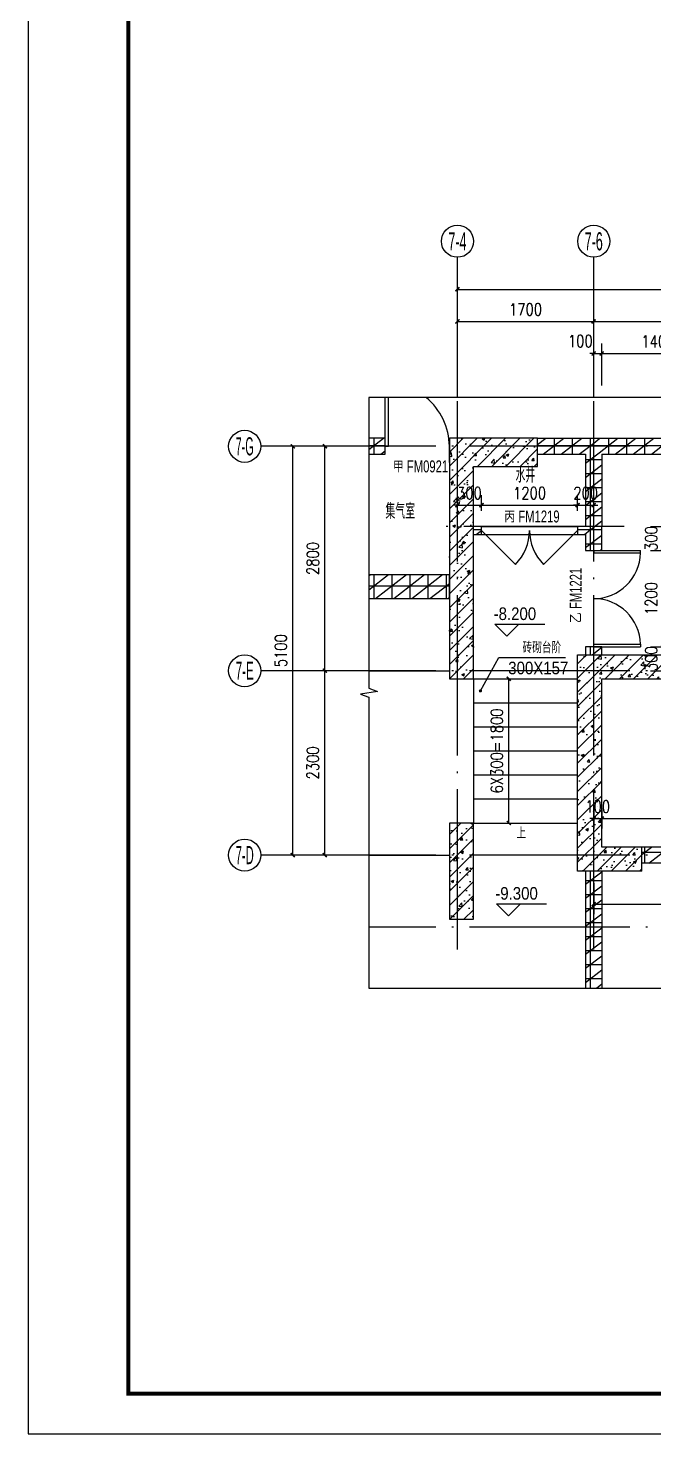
# Model space of a CAD drawing. Extents: x 718358 to 1668613, y -348838 to -159582.
# Drawn here: x 718358 to 726164, y -200981 to -183443 of the extents above; entities that cross this region are included whole.
import ezdxf
from ezdxf.enums import TextEntityAlignment as Align

# ---------------------------------------------------------------- set-up
doc = ezdxf.new("R2010")
doc.units = 0
doc.header["$LTSCALE"] = 1000
doc.linetypes.add('DOTE', pattern=[2.42, 2, -0.2, 0.02, -0.2])
for name, color, linetype in [('建-图框', 4, 'Continuous'), ('建-墙体', 2, 'Continuous'), ('建-尺寸', 73, 'Continuous'), ('建-引出', 3, 'Continuous'), ('建-影线', 8, 'Continuous'), ('建-房间名', 7, 'Continuous'), ('建-柱子', 6, 'Continuous'), ('建-标高', 3, 'Continuous'), ('建-楼梯', 4, 'Continuous'), ('建-符号', 3, 'Continuous'), ('建-符号说明', 7, 'Continuous'), ('建-轴标', 3, 'Continuous'), ('建-轴网', 14, 'DOTE'), ('建-门', 4, 'Continuous'), ('建-门窗', 4, 'Continuous'), ('建-门窗-编号', 7, 'Continuous')]:
    doc.layers.add(name, color=color, linetype=linetype)
doc.styles.add('_TCH_AXIS', font='gt宽度调整.shx', dxfattribs={"bigfont": 'gt国标汉字.shx'})
doc.styles.add('_TCH_DIM', font='gt单线西文.shx', dxfattribs={"width": 0.8, "bigfont": 'gt单线中文.shx'})
doc.styles.add('_TCH_WINDOW', font='gt单线西文.shx', dxfattribs={"height": 3.5, "bigfont": 'gt单线中文.shx'})
doc.styles.add('DIM_FONT', font='SIMPLEX.shx', dxfattribs={"width": 0.8, "bigfont": 'GBCBIG.shx'})
doc.dimstyles.new('DIMN50', dxfattribs={"dimscale": 0.5, "dimtxt": 300, "dimasz": 100, "dimexe": 250, "dimexo": 300, "dimgap": 150, "dimtad": 1, "dimdec": 0, "dimzin": 0, "dimdsep": 46, "dimtxsty": 'DIM_FONT', "dimblk": 'ARCHTICK', "dimcen": 0.09, "dimdle": 1, "dimclrt": 7, "dimazin": 2, "dimtfac": 1, "dimtdec": 0, "dimtix": 1, "dimtmove": 2, "dimatfit": 3, "dimldrblk": 'ARCHTICK', "dimfxl": 1, "dimtolj": 1, "dimtzin": 0, "dimarcsym": 0})
pattern_1 = [(45, (0, 0), (-88.388348, 88.388348), []), (50, (0, 0), (358.63009, -31.37607), [37.5, -412.5]), (355, (0, 0), (-69.37567, 376.09607), [30, -330]), (100.4514, (29.9, -2.6), (289.25469, 344.71977), [31.8701, -350.57106]), (46.1842, (0, 100), (533.62052, -82.7595), [56.25, -618.75]), (96.6356, (44.47, 93.1), (467.33135, 487.05894), [47.80514, -525.8565]), (351.1842, (0, 100), (467.33097, 487.0593), [45, -495]), (21, (50, 75), (298.45353, -201.30945), [37.5, -412.5]), (326, (50, 75), (121.65767, 362.57502), [30, -330]), (71.4514, (74.87, 58.22), (420.11131, 161.26525), [31.8701, -350.57106]), (37.5, (0, 0), (6.079928, 166.446927), [0, -326, 0, -335, 0, -331.25]), (7.5, (0, 0), (131.53477, 197.205856), [0, -191, 0, -318.5, 0, -126.25]), (327.5, (-111.5, 0), (266.911218, -11.277436), [0, -125, 0, -390, 0, -517.5]), (317.5, (-161.5, 0), (291.593085, 50.05249), [0, -162.5, 0, -259, 0, -367.5])]
pattern_2 = [(0, (0, 0), (0, 175), []), (37.875, (200, 0), (-84.807639, 109.038328), []), (90, (200, 0), (-225, 1e-14), [])]

# ---------------------------------------------------------------- blocks, each defined once
blk = doc.blocks.new('_ArchTick')
at = {"color": 0, "linetype": 'ByBlock', "const_width": 0.4}
blk.add_lwpolyline([(-0.5, -0.5), (0.5, 0.5)], dxfattribs=at)
blk = doc.blocks.new('*D930')
at = {"layer": 'Defpoints', "color": 0, "transparency": 16777216}
for p in [(724013, -189394), (723713, -189614), (724013, -189614)]:
    blk.add_point(p, dxfattribs=at)
at = {"layer": '建-尺寸', "color": 0, "lineweight": -2, "transparency": 16777216}
for p, q in [((723713, -189394), (723663, -189394)), ((723713, -189464), (723713, -189269)), ((723713, -189394), (724013, -189394)), ((724013, -189464), (724013, -189269)), ((724013, -189394), (724063, -189394))]:
    blk.add_line(p, q, dxfattribs=at)
at = {"layer": '建-尺寸', "color": 0, "lineweight": -2, "transparency": 16777216, "xscale": 50, "yscale": 50, "zscale": 50}
blk.add_blockref('_ArchTick', (723713, -189394), dxfattribs=at)
at = {"layer": '建-尺寸', "color": 0, "lineweight": -2, "transparency": 16777216, "xscale": 50, "yscale": 50, "zscale": 50, "rotation": 180}
blk.add_blockref('_ArchTick', (724013, -189394), dxfattribs=at)
at = {"layer": '建-尺寸', "color": 7, "transparency": 16777216, "insert": (723863, -189244), "char_height": 150, "attachment_point": 5, "style": 'DIM_FONT'}
blk.add_mtext('\\A1;300', dxfattribs=at)
blk = doc.blocks.new('*D931')
at = {"layer": 'Defpoints', "color": 0, "transparency": 16777216}
for p in [(725213, -189394), (724013, -189614), (725213, -189614)]:
    blk.add_point(p, dxfattribs=at)
at = {"layer": '建-尺寸', "color": 0, "lineweight": -2, "transparency": 16777216}
for p, q in [((724012, -189394), (725213, -189394)), ((724013, -189464), (724013, -189269)), ((725213, -189464), (725213, -189269))]:
    blk.add_line(p, q, dxfattribs=at)
at = {"layer": '建-尺寸', "color": 0, "lineweight": -2, "transparency": 16777216, "xscale": 50, "yscale": 50, "zscale": 50, "rotation": 180}
blk.add_blockref('_ArchTick', (724013, -189394), dxfattribs=at)
at = {"layer": '建-尺寸', "color": 0, "lineweight": -2, "transparency": 16777216, "xscale": 50, "yscale": 50, "zscale": 50}
blk.add_blockref('_ArchTick', (725213, -189394), dxfattribs=at)
at = {"layer": '建-尺寸', "color": 7, "transparency": 16777216, "insert": (724613, -189244), "char_height": 150, "attachment_point": 5, "style": 'DIM_FONT'}
blk.add_mtext('\\A1;1200', dxfattribs=at)
blk = doc.blocks.new('*D932')
at = {"layer": 'Defpoints', "color": 0, "transparency": 16777216}
for p in [(725413, -189394), (725213, -189614), (725413, -189614)]:
    blk.add_point(p, dxfattribs=at)
at = {"layer": '建-尺寸', "color": 0, "lineweight": -2, "transparency": 16777216}
for p, q in [((725213, -189394), (725163, -189394)), ((725213, -189464), (725213, -189269)), ((725213, -189394), (725413, -189394)), ((725413, -189464), (725413, -189269)), ((725413, -189394), (725463, -189394))]:
    blk.add_line(p, q, dxfattribs=at)
at = {"layer": '建-尺寸', "color": 0, "lineweight": -2, "transparency": 16777216, "xscale": 50, "yscale": 50, "zscale": 50}
blk.add_blockref('_ArchTick', (725213, -189394), dxfattribs=at)
at = {"layer": '建-尺寸', "color": 0, "lineweight": -2, "transparency": 16777216, "xscale": 50, "yscale": 50, "zscale": 50, "rotation": 180}
blk.add_blockref('_ArchTick', (725413, -189394), dxfattribs=at)
at = {"layer": '建-尺寸', "color": 7, "transparency": 16777216, "insert": (725313, -189244), "char_height": 150, "attachment_point": 5, "style": 'DIM_FONT'}
blk.add_mtext('\\A1;200', dxfattribs=at)
blk = doc.blocks.new('*D941')
at = {"layer": 'Defpoints', "color": 0, "transparency": 16777216}
for p in [(725413, -193029), (725513, -193029), (725513, -193305)]:
    blk.add_point(p, dxfattribs=at)
at = {"layer": '建-尺寸', "color": 0, "lineweight": -2, "transparency": 16777216}
for p, q in [((725413, -193179), (725413, -193430)), ((725513, -193179), (725513, -193430)), ((725413, -193305), (725363, -193305)), ((725413, -193305), (725513, -193305)), ((725513, -193305), (725563, -193305))]:
    blk.add_line(p, q, dxfattribs=at)
at = {"layer": '建-尺寸', "color": 0, "lineweight": -2, "transparency": 16777216, "xscale": 50, "yscale": 50, "zscale": 50}
blk.add_blockref('_ArchTick', (725413, -193305), dxfattribs=at)
at = {"layer": '建-尺寸', "color": 0, "lineweight": -2, "transparency": 16777216, "xscale": 50, "yscale": 50, "zscale": 50, "rotation": 180}
blk.add_blockref('_ArchTick', (725513, -193305), dxfattribs=at)
at = {"layer": '建-尺寸', "color": 7, "transparency": 16777216, "insert": (725463, -193155), "char_height": 150, "attachment_point": 5, "style": 'DIM_FONT'}
blk.add_mtext('\\A1;100', dxfattribs=at)
blk = doc.blocks.new('*D942')
at = {"layer": 'Defpoints', "color": 0, "transparency": 16777216}
for p in [(725513, -193029), (727613, -193029), (727613, -193305)]:
    blk.add_point(p, dxfattribs=at)
at = {"layer": '建-尺寸', "color": 0, "lineweight": -2, "transparency": 16777216}
for p, q in [((725513, -193179), (725513, -193430)), ((727613, -193179), (727613, -193430)), ((725512, -193305), (727613, -193305))]:
    blk.add_line(p, q, dxfattribs=at)
at = {"layer": '建-尺寸', "color": 0, "lineweight": -2, "transparency": 16777216, "xscale": 50, "yscale": 50, "zscale": 50, "rotation": 180}
blk.add_blockref('_ArchTick', (725513, -193305), dxfattribs=at)
at = {"layer": '建-尺寸', "color": 0, "lineweight": -2, "transparency": 16777216, "xscale": 50, "yscale": 50, "zscale": 50}
blk.add_blockref('_ArchTick', (727613, -193305), dxfattribs=at)
at = {"layer": '建-尺寸', "color": 7, "transparency": 16777216, "insert": (726563, -193155), "char_height": 150, "attachment_point": 5, "style": 'DIM_FONT'}
blk.add_mtext('\\A1;2100', dxfattribs=at)
blk = doc.blocks.new('*D959')
at = {"layer": 'Defpoints', "color": 0, "transparency": 16777216}
for p in [(725972, -191160), (726281, -191160), (725972, -191460)]:
    blk.add_point(p, dxfattribs=at)
at = {"layer": '建-尺寸', "color": 0, "lineweight": -2, "transparency": 16777216}
for p, q in [((726122, -191160), (726406, -191160)), ((726281, -191160), (726281, -191110)), ((726281, -191460), (726281, -191160)), ((726122, -191460), (726406, -191460)), ((726281, -191460), (726281, -191510))]:
    blk.add_line(p, q, dxfattribs=at)
at = {"layer": '建-尺寸', "color": 0, "lineweight": -2, "transparency": 16777216, "xscale": 50, "yscale": 50, "zscale": 50}
for p, rotation in [((726281, -191160), 270), ((726281, -191460), 90)]:
    blk.add_blockref('_ArchTick', p, dxfattribs=dict(at, rotation=rotation))
at = {"layer": '建-尺寸', "color": 7, "transparency": 16777216, "insert": (726131, -191310), "char_height": 150, "attachment_point": 5, "rotation": 90, "style": 'DIM_FONT'}
blk.add_mtext('\\A1;300', dxfattribs=at)
blk = doc.blocks.new('*D960')
at = {"layer": 'Defpoints', "color": 0, "transparency": 16777216}
for p in [(725972, -189960), (726281, -189960), (725972, -191160)]:
    blk.add_point(p, dxfattribs=at)
at = {"layer": '建-尺寸', "color": 0, "lineweight": -2, "transparency": 16777216}
for p, q in [((726122, -189960), (726406, -189960)), ((726281, -191161), (726281, -189960)), ((726122, -191160), (726406, -191160))]:
    blk.add_line(p, q, dxfattribs=at)
at = {"layer": '建-尺寸', "color": 0, "lineweight": -2, "transparency": 16777216, "xscale": 50, "yscale": 50, "zscale": 50}
for p, rotation in [((726281, -189960), 90), ((726281, -191160), 270)]:
    blk.add_blockref('_ArchTick', p, dxfattribs=dict(at, rotation=rotation))
at = {"layer": '建-尺寸', "color": 7, "transparency": 16777216, "insert": (726131, -190560), "char_height": 150, "attachment_point": 5, "rotation": 90, "style": 'DIM_FONT'}
blk.add_mtext('\\A1;1200', dxfattribs=at)
blk = doc.blocks.new('*D961')
at = {"layer": 'Defpoints', "color": 0, "transparency": 16777216}
for p in [(725972, -189660), (726281, -189660), (725972, -189960)]:
    blk.add_point(p, dxfattribs=at)
at = {"layer": '建-尺寸', "color": 0, "lineweight": -2, "transparency": 16777216}
for p, q in [((726122, -189660), (726406, -189660)), ((726281, -189660), (726281, -189610)), ((726281, -189960), (726281, -189660)), ((726122, -189960), (726406, -189960)), ((726281, -189960), (726281, -190010))]:
    blk.add_line(p, q, dxfattribs=at)
at = {"layer": '建-尺寸', "color": 0, "lineweight": -2, "transparency": 16777216, "xscale": 50, "yscale": 50, "zscale": 50}
for p, rotation in [((726281, -189660), 270), ((726281, -189960), 90)]:
    blk.add_blockref('_ArchTick', p, dxfattribs=dict(at, rotation=rotation))
at = {"layer": '建-尺寸', "color": 7, "transparency": 16777216, "insert": (726131, -189810), "char_height": 150, "attachment_point": 5, "rotation": 90, "style": 'DIM_FONT'}
blk.add_mtext('\\A1;300', dxfattribs=at)
blk = doc.blocks.new('*D969')
at = {"layer": 'Defpoints', "color": 0, "transparency": 16777216}
for p in [(725413, -193960), (727713, -193960), (727713, -194373)]:
    blk.add_point(p, dxfattribs=at)
at = {"layer": '建-尺寸', "color": 0, "lineweight": -2, "transparency": 16777216}
for p, q in [((725413, -194110), (725413, -194498)), ((727713, -194110), (727713, -194498)), ((725412, -194373), (727713, -194373))]:
    blk.add_line(p, q, dxfattribs=at)
at = {"layer": '建-尺寸', "color": 0, "lineweight": -2, "transparency": 16777216, "xscale": 50, "yscale": 50, "zscale": 50, "rotation": 180}
blk.add_blockref('_ArchTick', (725413, -194373), dxfattribs=at)
at = {"layer": '建-尺寸', "color": 0, "lineweight": -2, "transparency": 16777216, "xscale": 50, "yscale": 50, "zscale": 50}
blk.add_blockref('_ArchTick', (727713, -194373), dxfattribs=at)
at = {"layer": '建-尺寸', "color": 7, "transparency": 16777216, "insert": (726563, -194223), "char_height": 150, "attachment_point": 5, "style": 'DIM_FONT'}
blk.add_mtext('\\A1;2300', dxfattribs=at)
blk = doc.blocks.new('*D973')
at = {"layer": 'Defpoints', "color": 0, "transparency": 16777216}
for p in [(723948, -191560), (724355, -191560), (723948, -193360)]:
    blk.add_point(p, dxfattribs=at)
at = {"layer": '建-尺寸', "color": 0, "lineweight": -2, "transparency": 16777216}
for p, q in [((724098, -191560), (724480, -191560)), ((724355, -193361), (724355, -191560)), ((724098, -193360), (724480, -193360))]:
    blk.add_line(p, q, dxfattribs=at)
at = {"layer": '建-尺寸', "color": 0, "lineweight": -2, "transparency": 16777216, "xscale": 50, "yscale": 50, "zscale": 50}
for p, rotation in [((724355, -191560), 90), ((724355, -193360), 270)]:
    blk.add_blockref('_ArchTick', p, dxfattribs=dict(at, rotation=rotation))
at = {"layer": '建-尺寸', "color": 7, "transparency": 16777216, "insert": (724205, -192460), "char_height": 150, "attachment_point": 5, "rotation": 90, "style": 'DIM_FONT'}
blk.add_mtext('\\A1;6X300=1800', dxfattribs=at)
blk = doc.blocks.new('*D1080')
at = {"layer": 'Defpoints', "color": 0, "transparency": 16777216}
for p in [(734613, -186702), (723713, -187874), (734613, -187874)]:
    blk.add_point(p, dxfattribs=at)
at = {"layer": '建-尺寸', "color": 0, "lineweight": -2, "transparency": 16777216}
for p, q in [((723713, -187724), (723713, -186577)), ((734613, -187724), (734613, -186577)), ((723712, -186702), (734614, -186702))]:
    blk.add_line(p, q, dxfattribs=at)
at = {"layer": '建-尺寸', "color": 0, "lineweight": -2, "transparency": 16777216, "xscale": 50, "yscale": 50, "zscale": 50, "rotation": 180}
blk.add_blockref('_ArchTick', (723713, -186702), dxfattribs=at)
at = {"layer": '建-尺寸', "color": 0, "lineweight": -2, "transparency": 16777216, "xscale": 50, "yscale": 50, "zscale": 50}
blk.add_blockref('_ArchTick', (734613, -186702), dxfattribs=at)
at = {"layer": '建-尺寸', "color": 7, "transparency": 16777216, "insert": (729163, -186552), "char_height": 150, "attachment_point": 5, "style": 'DIM_FONT'}
blk.add_mtext('\\A1;10900', dxfattribs=at)
blk = doc.blocks.new('*D1086')
at = {"layer": 'Defpoints', "color": 0, "transparency": 16777216}
for p in [(726913, -187502), (725513, -188052), (726913, -188052)]:
    blk.add_point(p, dxfattribs=at)
at = {"layer": '建-尺寸', "color": 0, "lineweight": -2, "transparency": 16777216}
for p, q in [((725513, -187902), (725513, -187377)), ((726913, -187902), (726913, -187377)), ((725512, -187502), (726913, -187502))]:
    blk.add_line(p, q, dxfattribs=at)
at = {"layer": '建-尺寸', "color": 0, "lineweight": -2, "transparency": 16777216, "xscale": 50, "yscale": 50, "zscale": 50, "rotation": 180}
blk.add_blockref('_ArchTick', (725513, -187502), dxfattribs=at)
at = {"layer": '建-尺寸', "color": 0, "lineweight": -2, "transparency": 16777216, "xscale": 50, "yscale": 50, "zscale": 50}
blk.add_blockref('_ArchTick', (726913, -187502), dxfattribs=at)
at = {"layer": '建-尺寸', "color": 7, "transparency": 16777216, "insert": (726213, -187352), "char_height": 150, "attachment_point": 5, "style": 'DIM_FONT'}
blk.add_mtext('\\A1;1400', dxfattribs=at)
blk = doc.blocks.new('*D1087')
at = {"layer": 'Defpoints', "color": 0, "transparency": 16777216}
for p in [(725513, -187502), (725413, -188052), (725513, -188052)]:
    blk.add_point(p, dxfattribs=at)
at = {"layer": '建-尺寸', "color": 0, "lineweight": -2, "transparency": 16777216}
for p, q in [((725413, -187902), (725413, -187377)), ((725513, -187902), (725513, -187377)), ((725413, -187502), (725363, -187502)), ((725413, -187502), (725513, -187502)), ((725513, -187502), (725563, -187502))]:
    blk.add_line(p, q, dxfattribs=at)
at = {"layer": '建-尺寸', "color": 0, "lineweight": -2, "transparency": 16777216, "xscale": 50, "yscale": 50, "zscale": 50}
blk.add_blockref('_ArchTick', (725413, -187502), dxfattribs=at)
at = {"layer": '建-尺寸', "color": 0, "lineweight": -2, "transparency": 16777216, "xscale": 50, "yscale": 50, "zscale": 50, "rotation": 180}
blk.add_blockref('_ArchTick', (725513, -187502), dxfattribs=at)
at = {"layer": '建-尺寸', "color": 7, "transparency": 16777216, "insert": (725246, -187347), "char_height": 150, "attachment_point": 5, "style": 'DIM_FONT'}
blk.add_mtext('\\A1;100', dxfattribs=at)
blk = doc.blocks.new('*D1091')
at = {"layer": 'Defpoints', "color": 0, "transparency": 16777216}
for p in [(727713, -187102), (725413, -188052), (727713, -188052)]:
    blk.add_point(p, dxfattribs=at)
at = {"layer": '建-尺寸', "color": 0, "lineweight": -2, "transparency": 16777216}
for p, q in [((725412, -187102), (727713, -187102)), ((725413, -187902), (725413, -186977)), ((727713, -187902), (727713, -186977))]:
    blk.add_line(p, q, dxfattribs=at)
at = {"layer": '建-尺寸', "color": 0, "lineweight": -2, "transparency": 16777216, "xscale": 50, "yscale": 50, "zscale": 50, "rotation": 180}
blk.add_blockref('_ArchTick', (725413, -187102), dxfattribs=at)
at = {"layer": '建-尺寸', "color": 0, "lineweight": -2, "transparency": 16777216, "xscale": 50, "yscale": 50, "zscale": 50}
blk.add_blockref('_ArchTick', (727713, -187102), dxfattribs=at)
at = {"layer": '建-尺寸', "color": 7, "transparency": 16777216, "insert": (726563, -186952), "char_height": 150, "attachment_point": 5, "style": 'DIM_FONT'}
blk.add_mtext('\\A1;2300', dxfattribs=at)
blk = doc.blocks.new('*D1092')
at = {"layer": 'Defpoints', "color": 0, "transparency": 16777216}
for p in [(725413, -187102), (723713, -188052), (725413, -188052)]:
    blk.add_point(p, dxfattribs=at)
at = {"layer": '建-尺寸', "color": 0, "lineweight": -2, "transparency": 16777216}
for p, q in [((723712, -187102), (725413, -187102)), ((723713, -187902), (723713, -186977)), ((725413, -187902), (725413, -186977))]:
    blk.add_line(p, q, dxfattribs=at)
at = {"layer": '建-尺寸', "color": 0, "lineweight": -2, "transparency": 16777216, "xscale": 50, "yscale": 50, "zscale": 50, "rotation": 180}
blk.add_blockref('_ArchTick', (723713, -187102), dxfattribs=at)
at = {"layer": '建-尺寸', "color": 0, "lineweight": -2, "transparency": 16777216, "xscale": 50, "yscale": 50, "zscale": 50}
blk.add_blockref('_ArchTick', (725413, -187102), dxfattribs=at)
at = {"layer": '建-尺寸', "color": 7, "transparency": 16777216, "insert": (724563, -186952), "char_height": 150, "attachment_point": 5, "style": 'DIM_FONT'}
blk.add_mtext('\\A1;1700', dxfattribs=at)
blk = doc.blocks.new('*D1093')
at = {"layer": 'Defpoints', "color": 0, "transparency": 16777216}
for p in [(722060, -191460), (722559, -191460), (722559, -193760)]:
    blk.add_point(p, dxfattribs=at)
at = {"layer": '建-尺寸', "color": 0, "lineweight": -2, "transparency": 16777216}
for p, q in [((722409, -191460), (721935, -191460)), ((722060, -193761), (722060, -191460)), ((722409, -193760), (721935, -193760))]:
    blk.add_line(p, q, dxfattribs=at)
at = {"layer": '建-尺寸', "color": 0, "lineweight": -2, "transparency": 16777216, "xscale": 50, "yscale": 50, "zscale": 50}
for p, rotation in [((722060, -191460), 90), ((722060, -193760), 270)]:
    blk.add_blockref('_ArchTick', p, dxfattribs=dict(at, rotation=rotation))
at = {"layer": '建-尺寸', "color": 7, "transparency": 16777216, "insert": (721910, -192610), "char_height": 150, "attachment_point": 5, "rotation": 90, "style": 'DIM_FONT'}
blk.add_mtext('\\A1;2300', dxfattribs=at)
blk = doc.blocks.new('*D1094')
at = {"layer": 'Defpoints', "color": 0, "transparency": 16777216}
for p in [(722060, -188660), (722559, -188660), (722559, -191460)]:
    blk.add_point(p, dxfattribs=at)
at = {"layer": '建-尺寸', "color": 0, "lineweight": -2, "transparency": 16777216}
for p, q in [((722409, -188660), (721935, -188660)), ((722060, -191461), (722060, -188660)), ((722409, -191460), (721935, -191460))]:
    blk.add_line(p, q, dxfattribs=at)
at = {"layer": '建-尺寸', "color": 0, "lineweight": -2, "transparency": 16777216, "xscale": 50, "yscale": 50, "zscale": 50}
for p, rotation in [((722060, -188660), 90), ((722060, -191460), 270)]:
    blk.add_blockref('_ArchTick', p, dxfattribs=dict(at, rotation=rotation))
at = {"layer": '建-尺寸', "color": 7, "transparency": 16777216, "insert": (721910, -190060), "char_height": 150, "attachment_point": 5, "rotation": 90, "style": 'DIM_FONT'}
blk.add_mtext('\\A1;2800', dxfattribs=at)
blk = doc.blocks.new('*D1095')
at = {"layer": 'Defpoints', "color": 0, "transparency": 16777216}
for p in [(721660, -188660), (722259, -188660), (722259, -193760)]:
    blk.add_point(p, dxfattribs=at)
at = {"layer": '建-尺寸', "color": 0, "lineweight": -2, "transparency": 16777216}
for p, q in [((722109, -188660), (721535, -188660)), ((721660, -193761), (721660, -188660)), ((722109, -193760), (721535, -193760))]:
    blk.add_line(p, q, dxfattribs=at)
at = {"layer": '建-尺寸', "color": 0, "lineweight": -2, "transparency": 16777216, "xscale": 50, "yscale": 50, "zscale": 50}
for p, rotation in [((721660, -188660), 90), ((721660, -193760), 270)]:
    blk.add_blockref('_ArchTick', p, dxfattribs=dict(at, rotation=rotation))
at = {"layer": '建-尺寸', "color": 7, "transparency": 16777216, "insert": (721510, -191210), "char_height": 150, "attachment_point": 5, "rotation": 90, "style": 'DIM_FONT'}
blk.add_mtext('\\A1;5100', dxfattribs=at)

msp = doc.modelspace()

# ---------------------------------------------------------------- hatches: boundary and pattern name
at = {"layer": '建-影线'}
h = msp.add_hatch(dxfattribs=at)
h.set_pattern_fill('空心砖', color=256, scale=50, style=0)
h.set_pattern_definition(pattern_2)
h.paths.add_polyline_path([(722609.5, -188760.1), (722812.8, -188760.1), (722812.8, -188560.1), (722609.5, -188560.1)])
h = msp.add_hatch(dxfattribs=at)
h.set_pattern_fill('钢筋混凝土', color=256, scale=50, style=0)
h.set_pattern_definition(pattern_1)
h.paths.add_polyline_path([(724712.8, -188560.1), (723612.8, -188560.1), (723612.8, -191560.1), (723912.8, -191560.1), (723912.8, -188910.1), (724712.8, -188910.1)])
h = msp.add_hatch(dxfattribs=at)
h.set_pattern_fill('空心砖', color=256, scale=50, style=0)
h.set_pattern_definition(pattern_2)
h.paths.add_polyline_path([(724712.8, -188560.1), (724712.8, -188760.1), (725312.8, -188760.1), (725412.8, -188693.5), (725412.8, -188560.1)])
h = msp.add_hatch(dxfattribs=at)
h.set_pattern_fill('空心砖', color=256, scale=50, style=0)
h.set_pattern_definition(pattern_2)
h.paths.add_polyline_path([(725412.8, -188693.5), (725312.8, -188760.1), (725312.8, -189660.1), (725379.5, -189693.5), (725512.8, -189660.1), (725512.8, -188760.1)])
h = msp.add_hatch(dxfattribs=at)
h.set_pattern_fill('空心砖', color=256, scale=50, style=0)
h.set_pattern_definition(pattern_2)
h.paths.add_polyline_path([(725412.8, -188693.5), (725512.8, -188760.1), (732212.8, -188760.1), (732312.8, -188693.5), (732312.8, -188560.1), (725412.8, -188560.1)])
h = msp.add_hatch(dxfattribs=at)
h.set_pattern_fill('空心砖', color=256, scale=50, style=0)
h.set_pattern_definition(pattern_2)
h.paths.add_polyline_path([(723912.8, -189660.1), (723912.8, -189760.1), (724012.8, -189760.1), (724012.8, -189660.1)])
h = msp.add_hatch(dxfattribs=at)
h.set_pattern_fill('空心砖', color=256, scale=50, style=0)
h.set_pattern_definition(pattern_2)
h.paths.add_polyline_path([(725312.8, -189660.1), (725212.8, -189660.1), (725212.8, -189760.1), (725312.8, -189760.1), (725379.5, -189693.5)])
h = msp.add_hatch(dxfattribs=at)
h.set_pattern_fill('空心砖', color=256, scale=50, style=0)
h.set_pattern_definition(pattern_2)
h.paths.add_polyline_path([(725312.8, -189760.1), (725312.8, -189960.3), (725512.8, -189960.3), (725512.8, -189660.1), (725379.5, -189693.5)])
h = msp.add_hatch(dxfattribs=at)
h.set_pattern_fill('空心砖', color=256, scale=50, style=0)
h.set_pattern_definition(pattern_2)
h.paths.add_polyline_path([(722609.5, -190560.1), (723612.8, -190560.1), (723612.8, -190260.1), (722609.5, -190260.1)])
h = msp.add_hatch(dxfattribs=at)
h.set_pattern_fill('空心砖', color=256, scale=50, style=0)
h.set_pattern_definition(pattern_2)
h.paths.add_polyline_path([(725512.8, -191260.3), (725512.8, -191160.3), (725312.8, -191160.3), (725312.8, -191260.3)])
h = msp.add_hatch(dxfattribs=at)
h.set_pattern_fill('钢筋混凝土', color=256, scale=50, style=0)
h.set_pattern_definition(pattern_1)
h.paths.add_polyline_path([(725212.8, -193960.3), (725512.8, -193660.3), (725512.8, -191560.3), (725212.8, -191260.3)])
h = msp.add_hatch(dxfattribs=at)
h.set_pattern_fill('钢筋混凝土', color=256, scale=50, style=0)
h.set_pattern_definition(pattern_1)
h.paths.add_polyline_path([(725212.8, -191260.3), (725512.8, -191560.3), (727612.8, -191560.3), (727712.9, -191460.3), (727713.1, -191260.3)])
h = msp.add_hatch(dxfattribs=at)
h.set_pattern_fill('钢筋混凝土', color=256, scale=50, style=0)
h.set_pattern_definition(pattern_1)
h.paths.add_polyline_path([(723912.8, -193360.1), (723612.8, -193360.1), (723612.8, -194560.1), (723912.8, -194560.1)])
h = msp.add_hatch(dxfattribs=at)
h.set_pattern_fill('钢筋混凝土', color=256, scale=50, style=0)
h.set_pattern_definition(pattern_1)
h.paths.add_polyline_path([(726012.8, -193660.3), (725512.8, -193660.3), (725212.8, -193960.3), (726012.8, -193960.3)])
h = msp.add_hatch(dxfattribs=at)
h.set_pattern_fill('空心砖', color=256, scale=50, style=0)
h.set_pattern_definition(pattern_2)
h.paths.add_polyline_path([(727112.8, -193860.3), (727112.8, -193660.3), (726012.8, -193660.3), (726012.8, -193860.3)])
h = msp.add_hatch(dxfattribs=at)
h.set_pattern_fill('空心砖', color=256, scale=50, style=0)
h.set_pattern_definition(pattern_2)
h.paths.add_polyline_path([(725512.8, -193960.3), (725312.8, -193960.3), (725312.8, -195418.2), (725512.8, -195418.2)])

# ---------------------------------------------------------------- linework, layer by layer
at = {"layer": '建-图框'}
msp.add_lwpolyline([(718358.1, -200980.7), (760408.1, -200980.7), (760408.1, -171280.7), (718358.1, -171280.7)], close=True, dxfattribs=at)
at = {"layer": '建-图框', "const_width": 50}
msp.add_lwpolyline([(719608.1, -200480.7), (759908.1, -200480.7), (759908.1, -171780.7), (719608.1, -171780.7)], close=True, dxfattribs=at)
at = {"layer": '建-墙体'}
for p, q in [((722812.8, -188560.1), (722609.5, -188560.1)), ((722812.8, -188760.1), (722812.8, -188560.1)), ((724712.8, -188560.1), (725412.8, -188560.1)), ((725412.8, -188560.1), (732312.8, -188560.1)), ((722609.5, -188760.1), (722812.8, -188760.1)), ((724712.8, -188760.1), (725312.8, -188760.1)), ((725312.8, -188760.1), (725312.8, -189660.1)), ((725512.8, -188760.1), (725512.8, -189660.1)), ((725512.8, -188760.1), (732212.8, -188760.1)), ((724012.8, -189660.1), (723912.8, -189660.1)), ((724012.8, -189760.1), (724012.8, -189660.1)), ((725312.8, -189660.1), (725212.8, -189660.1)), ((725212.8, -189660.1), (725212.8, -189760.1)), ((725512.8, -189960.3), (725512.8, -189660.1)), ((723912.8, -189760.1), (724012.8, -189760.1)), ((725212.8, -189760.1), (725312.8, -189760.1)), ((725312.8, -189760.1), (725312.8, -189960.3)), ((725312.8, -189960.3), (725512.8, -189960.3)), ((722609.5, -190260.1), (723612.8, -190260.1)), ((722609.5, -190560.1), (723612.8, -190560.1)), ((725512.8, -191160.3), (725312.8, -191160.3)), ((725312.8, -191160.3), (725312.8, -191260.3)), ((725512.8, -191260.3), (725512.8, -191160.3)), ((725312.8, -191260.3), (725512.8, -191260.3)), ((727112.8, -193660.3), (726012.8, -193660.3)), ((725312.8, -193960.3), (725312.8, -195418.2)), ((725512.8, -193960.3), (725512.8, -195418.2)), ((727112.8, -193860.3), (726012.8, -193860.3))]:
    msp.add_line(p, q, dxfattribs=at)
at = {"layer": '建-引出'}
for p, q in [((723999.9, -191711.1), (724228, -191294.4)), ((724228, -191294.4), (725061.4, -191294.4))]:
    msp.add_line(p, q, dxfattribs=at)
at = {"layer": '建-引出', "const_width": 20}
msp.add_lwpolyline([(723995.1, -191719.8, 1), (724004.7, -191702.3, 1)], format="xyb", close=True, dxfattribs=at)
at = {"layer": '建-柱子'}
for p, q in [((724712.8, -188560.1), (723612.8, -188560.1)), ((723612.8, -188560.1), (723612.8, -191560.1)), ((724712.8, -188910.1), (724712.8, -188560.1)), ((723912.8, -191560.1), (723912.8, -188910.1)), ((723912.8, -188910.1), (724712.8, -188910.1)), ((723612.8, -190560.1), (723612.8, -190260.1)), ((725212.8, -193960.3), (725212.8, -191260.3)), ((725212.8, -191260.3), (727713.1, -191260.3)), ((723612.8, -191560.1), (723912.8, -191560.1)), ((725512.8, -193660.3), (725512.8, -191560.3)), ((725512.8, -191560.3), (727612.8, -191560.3)), ((723912.8, -193360.1), (723612.8, -193360.1)), ((723612.8, -193360.1), (723612.8, -194560.1)), ((723912.8, -194560.1), (723912.8, -193360.1)), ((726012.8, -193660.3), (725512.8, -193660.3)), ((726012.8, -193960.3), (726012.8, -193660.3)), ((726012.8, -193960.3), (725212.8, -193960.3)), ((723612.8, -194560.1), (723912.8, -194560.1))]:
    msp.add_line(p, q, dxfattribs=at)
for points in [[(723612.8, -188860.1), (723612.8, -188560.1)], [(724712.8, -188760.1), (724712.8, -188560.1)]]:
    msp.add_lwpolyline(points, dxfattribs=at)
at = {"layer": '建-标高'}
for p, q in [((724330.2, -191030.1), (724180.2, -190880.1)), ((724180.2, -190880.1), (724803.5, -190880.1)), ((724330.2, -191030.1), (724480.2, -190880.1)), ((724351.1, -194518.6), (724201.1, -194368.6)), ((724201.1, -194368.6), (724824.4, -194368.6)), ((724351.1, -194518.6), (724501.1, -194368.6))]:
    msp.add_line(p, q, dxfattribs=at)
at = {"layer": '建-楼梯'}
for p, q in [((723912.8, -191560.1), (725212.8, -191560.1)), ((723912.8, -191560.1), (723912.8, -193360.1)), ((723912.8, -191860.1), (725212.8, -191860.1)), ((723912.8, -192160.1), (725212.8, -192160.1)), ((723912.8, -192460.1), (725212.8, -192460.1)), ((723912.8, -192760.1), (725212.8, -192760.1)), ((723912.8, -193060.1), (725212.8, -193060.1)), ((723912.8, -193360.1), (725212.8, -193360.1))]:
    msp.add_line(p, q, dxfattribs=at)
at = {"layer": '建-符号'}
for points in [[(735544.6, -188052.4), (729133.3, -188052.4), (729095.1, -188157.4), (729058.1, -187947.4), (729020.8, -188052.4), (722609.5, -188052.4)], [(722609.5, -188052.4), (722609.5, -191679.1), (722714.5, -191717.3), (722504.5, -191754.3), (722609.5, -191791.6), (722609.5, -195418.2)], [(722609.5, -195418.2), (729020.8, -195418.2), (729059, -195313.2), (729096.1, -195523.2), (729133.3, -195418.2), (735544.6, -195418.2)]]:
    msp.add_lwpolyline(points, dxfattribs=at)
msp.add_lwpolyline([(724513.3, -193274.9, 0, 0, 0), (724513.3, -191762.1, 40, 0, 0), (724513.3, -191612.1, 0, 0, 0)], format="xyseb", dxfattribs=at)
at = {"layer": '建-轴标'}
for p, q in [((723712.8, -188052.4), (723713.3, -186302.4)), ((725412.8, -188052.4), (725413.3, -186302.4)), ((722609.5, -188660.1), (721259.5, -188660.1)), ((722609.5, -191460.1), (721259.5, -191460.1)), ((722609.5, -193760.1), (721259.5, -193760.1))]:
    msp.add_line(p, q, dxfattribs=at)
for centre in [(723713.3, -186102.4), (725413.3, -186102.4), (721059.5, -188660.1), (721059.5, -191460.1), (721059.5, -193760.1)]:
    msp.add_circle(centre, 200, dxfattribs=at)
at = {"layer": '建-轴网'}
for p, q in [((723712.8, -194937.3), (723712.8, -188052.4)), ((725412.8, -194937.3), (725412.8, -188052.4)), ((735544.6, -188660.1), (722609.5, -188660.1)), ((725794.4, -189660.1), (723407.3, -189660.1)), ((735544.6, -191460.1), (722609.5, -191460.1)), ((735544.6, -193760.1), (722609.5, -193760.1)), ((735544.6, -194660.1), (722609.5, -194660.1))]:
    msp.add_line(p, q, dxfattribs=at)
at = {"layer": '建-门'}
for p, q in [((724012.8, -189660.1), (725212.8, -189660.1)), ((724012.8, -189710.1), (724437.1, -190134.4)), ((725212.8, -189710.1), (724788.5, -190134.4)), ((724012.8, -189760.1), (725212.8, -189760.1)), ((725412.8, -189960.3), (725997.8, -189960.3)), ((725412.8, -189960.3), (725412.8, -189990.3)), ((725412.8, -189990.3), (725997.8, -189990.3)), ((725997.8, -189990.3), (725997.8, -189960.3)), ((725412.8, -191130.3), (725997.8, -191130.3)), ((725412.8, -191160.3), (725412.8, -191130.3)), ((725412.8, -191160.3), (725997.8, -191160.3)), ((725997.8, -191130.3), (725997.8, -191160.3))]:
    msp.add_line(p, q, dxfattribs=at)
for centre, radius, start, end in [((724012.8, -189710.1), 600, 315, 0), ((725212.8, -189710.1), 600, 180, 225), ((725412.8, -189975.3), 585, 270, 358.53072), ((725412.8, -191145.3), 585, 1.46928, 90)]:
    msp.add_arc(centre, radius, start, end, dxfattribs=at)
at = {"layer": '建-门窗'}
for p, q in [((722812.8, -188660.1), (722812.8, -188052.4)), ((722852.8, -188660.1), (722852.8, -188052.4)), ((722812.8, -188660.1), (722852.8, -188660.1))]:
    msp.add_line(p, q, dxfattribs=at)
for points in [[(722609.5, -191460.3), (723612.8, -191460.3)], [(722609.5, -193760.1), (723612.8, -193760.1)]]:
    msp.add_lwpolyline(points, dxfattribs=at)
msp.add_arc((722832.8, -188660.1), 780, 360, 51.17712, dxfattribs=at)

# ---------------------------------------------------------------- texts
at = {"layer": '建-房间名', "style": 'DIM_FONT', "width": 0.8}
for s, p in [('水井', (724437.8, -189112.5)), ('集气室', (722814.9, -189565.8))]:
    msp.add_text(s, height=192.91, dxfattribs=at).set_placement(p)
at = {"layer": '建-标高', "style": '_TCH_DIM', "width": 0.888889}
for s, p in [('-8.200', (724164.5, -190827.6)), ('-9.300', (724185.4, -194316.1))]:
    msp.add_text(s, height=157.5, dxfattribs=at).set_placement(p)
at = {"layer": '建-符号说明', "style": '_TCH_DIM'}
for s, height, width, p in [('砖砌台阶', 143.31, 0.8, (724525.7, -191241.9)), ('300X157', 157.5, 0.888889, (724346.8, -191504.4)), ('上', 143.3, 0.8, (724451, -193554.9))]:
    msp.add_text(s, height=height, dxfattribs=dict(at, width=width)).set_placement(p)
at = {"layer": '建-轴标', "style": '_TCH_AXIS'}
for s, width, p, p2 in [('7-4', 0.344262, (723600.2, -186215.6), (723826.4, -186215.6)), ('7-6', 0.355932, (725300.2, -186215.6), (725526.4, -186215.6)), ('7-G', 0.344262, (720946.4, -188773.3), (721172.7, -188773.3)), ('7-E', 0.355932, (720946.4, -191573.3), (721172.7, -191573.3)), ('7-D', 0.35, (720946.4, -193873.3), (721172.7, -193873.3))]:
    msp.add_text(s, height=226.27, dxfattribs=dict(at, width=width)).set_placement(p, p2, align=Align.FIT)
at = {"layer": '建-门窗-编号', "style": '_TCH_WINDOW'}
for s, rotation, p in [('甲', 360, (722907.3, -188985.1)), ('丙', 0, (724297.3, -189610.1)), ('乙', 90, (725262.8, -190865.8))]:
    msp.add_text(s, height=143.3, rotation=rotation, dxfattribs=at).set_placement(p)
at = {"layer": '建-门窗-编号', "style": '_TCH_WINDOW', "width": 0.705882}
for s, rotation, p in [('FM0921', 360, (723082.3, -188985.1)), ('FM1219', 0, (724472.3, -189610.1)), ('FM1221', 90, (725262.8, -190690.8))]:
    msp.add_text(s, height=148.75, rotation=rotation, dxfattribs=at).set_placement(p)

# ---------------------------------------------------------------- dimensions: what is measured, and where the dimension line sits
at = {"layer": '建-尺寸'}
for p1, p2, distance, picture, middle in [((723712.8, -187873.7), (734613.1, -187873.7), 1171.3, '*D1080', (729162.9, -186552.4)), ((723712.8, -188052.4), (725412.8, -188052.4), 950, '*D1092', (724562.8, -186952.4)), ((725412.8, -188052.4), (727712.9, -188052.4), 950, '*D1091', (726562.8, -186952.4)), ((725512.8, -188052.4), (726912.8, -188052.4), 550, '*D1086', (726212.8, -187352.4)), ((722259.5, -193760.1), (722259.5, -188660.1), 600, '*D1095', (721509.5, -191210.1)), ((722559.5, -191460.1), (722559.5, -188660.1), 500, '*D1094', (721909.5, -190060.1)), ((723712.8, -189614.4), (724012.8, -189614.4), 220.4, '*D930', (723862.8, -189243.9)), ((724012.8, -189614.4), (725212.8, -189614.4), 220.4, '*D931', (724612.8, -189243.9)), ((725212.8, -189614.4), (725412.8, -189614.4), 220.4, '*D932', (725312.8, -189243.9)), ((725972.2, -189960.1), (725972.2, -189660.1), -309.3, '*D961', (726131.4, -189810.1)), ((725972.2, -191160.1), (725972.2, -189960.1), -309.3, '*D960', (726131.4, -190560.1)), ((725972.2, -191460.1), (725972.2, -191160.1), -309.3, '*D959', (726131.4, -191310.1)), ((722559.5, -193760.1), (722559.5, -191460.1), 500, '*D1093', (721909.5, -192610.1)), ((725412.8, -193029.2), (725512.8, -193029.2), -276.3, '*D941', (725462.8, -193155.5)), ((725512.8, -193029.2), (727612.8, -193029.2), -276.3, '*D942', (726562.8, -193155.5)), ((725412.8, -193960.3), (727712.8, -193960.3), -413.1, '*D969', (726562.8, -194223.4))]:
    dim = msp.add_aligned_dim(p1=p1, p2=p2, distance=distance, dimstyle='DIMN50', dxfattribs=at)
    dim.commit()
    dim.dimension.update_dxf_attribs({"geometry": picture, "text_midpoint": middle})
dim = msp.add_linear_dim(base=(725512.8, -187502.4), p1=(725412.8, -188052.4), p2=(725512.8, -188052.4), angle=0, dimstyle='DIMN50', dxfattribs=at)
dim.commit()
dim.dimension.update_dxf_attribs({"geometry": '*D1087', "text_midpoint": (725246.2, -187347.4), "dimtype": 161})
dim = msp.add_aligned_dim(p1=(723948.4, -193360.1), p2=(723948.4, -191560.1), distance=-406.9, text='6X300=1800', dimstyle='DIMN50', dxfattribs=at)
dim.commit()
dim.dimension.update_dxf_attribs({"geometry": '*D973', "text_midpoint": (724205.3, -192460.1)})

doc.saveas('drawing.dxf')
